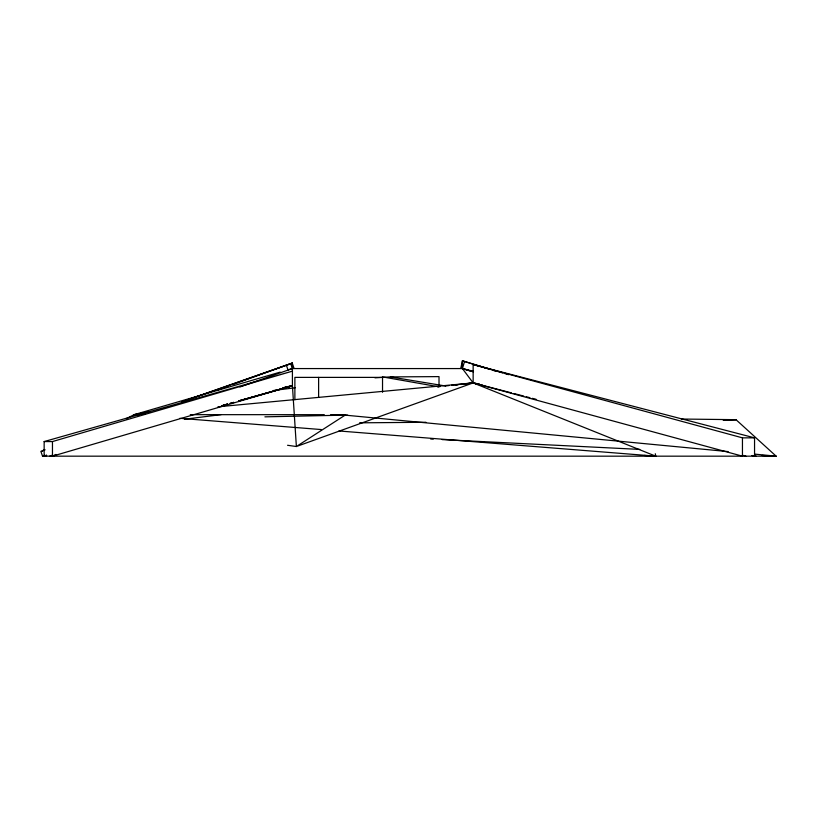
<?xml version="1.0" encoding="UTF-8"?>
<svg xmlns="http://www.w3.org/2000/svg" width="817" height="817" viewBox="0 0 817 817"><rect width="100%" height="100%" fill="white"/><g stroke="black" fill="none" stroke-linecap="round" stroke-linejoin="round"><path stroke-width="1.23" d="M464.546 361.471L462.412 368.569L473.145 382.907L655.724 456.172L644.266 455.467M46.589 455.478L44.149 456.172L44.149 441.568L292.415 371.153L52.462 441.568L52.462 456.172L55.862 454.446M126.165 418.702L134.1 414.668L280.231 372.113M46.518 455.273L44.149 456.172L46.549 455.396M217.087 390.199L227.841 386.318M232.631 384.593L292.415 363.014L292.415 385.747L296.377 446.521L287.553 445.275M49.694 456.172L52.084 455.304M479.416 384.041L473.145 382.907L296.377 446.521L345.142 415.138L347.685 415.169M44.945 449.779L42.535 450.616L42.535 451.301L42.372 450.821M181.895 401.76L292.415 363.014M44.772 449.973L40.85 451.352L42.535 456.172L776.15 456.172L735.994 419.672L681.255 419.039M187.685 399.87L292.241 363.208L293.926 368.028L239.922 386.972M44.945 455.324L42.535 456.172L44.986 455.478M52.462 456.172L292.415 385.747L284.929 387.115M288.758 369.631L292.415 368.569L462.412 368.569L473.503 371.316M44.016 456.172L46.467 455.478M223.817 405.079L227.494 404.047M238.513 400.943L292.415 385.747L282.508 387.963M150.308 411.707L134.1 414.668L139.196 415.077M184.417 419.244L221.141 414.617M455.416 385.134L457.949 384.817M461.748 384.337L473.145 382.907L483.021 385.461M273.787 390.434L295.284 387.758M374.952 377.842L390.455 376.903L445.592 386.012M437.687 386.819L440.22 386.533M445.285 385.981L449.084 385.563M451.617 385.277L473.145 382.907L511.391 392.865M145.528 413.596L134.1 414.668L139.207 414.668M217.914 406.815L473.145 382.907L742.449 456.172L742.449 437.851L473.145 364.586L473.145 382.907M723.249 420.152L735.994 419.672L723.239 419.785M264.902 416.844L345.142 415.138L728.131 451.597M359.572 422.828L425.923 422.277M382.53 377.383L294.876 377.383L294.876 399.758M190.259 414.668L324.278 414.668M330.66 414.668L344.703 414.668M742.449 437.851L754.551 437.851L754.551 456.172L752.1 455.529L754.551 456.172M44.149 441.568L52.462 441.568M430.712 439.025L433.265 439.148M442.191 439.597L639.762 449.401M762.128 455.478L776.15 456.172L754.714 454.129M179.903 418.314L321.122 429.548M338.932 430.967L655.724 456.172L655.295 453.731M438.821 386.798L382.53 376.903L382.53 392.293M473.145 364.586L754.551 437.851M753.703 455.539L756.134 456.172M513.862 393.508L523.728 396.071M526.199 396.715L529.906 397.685M532.367 398.328L536.075 399.288M502.751 372.96L462.402 360.828L462.412 368.569L470.929 371.194M504.875 373.563L508.542 374.666M473.421 371.868L460.819 368.089L462.402 360.828L490.404 369.519M492.835 370.264L496.481 371.398M743.47 455.416L745.911 456.172M290.719 363.749L292.415 368.569M286.379 365.27L288.064 370.091M439.015 385.491L439.015 376.617L390.455 376.903M318.62 377.383L318.62 397.266M227.596 404.139L221.478 405.865L227.555 404.139M233.703 402.403L230.037 403.445L233.672 402.403M292.415 385.747L238.595 401.014L292.415 385.747"/></g></svg>
